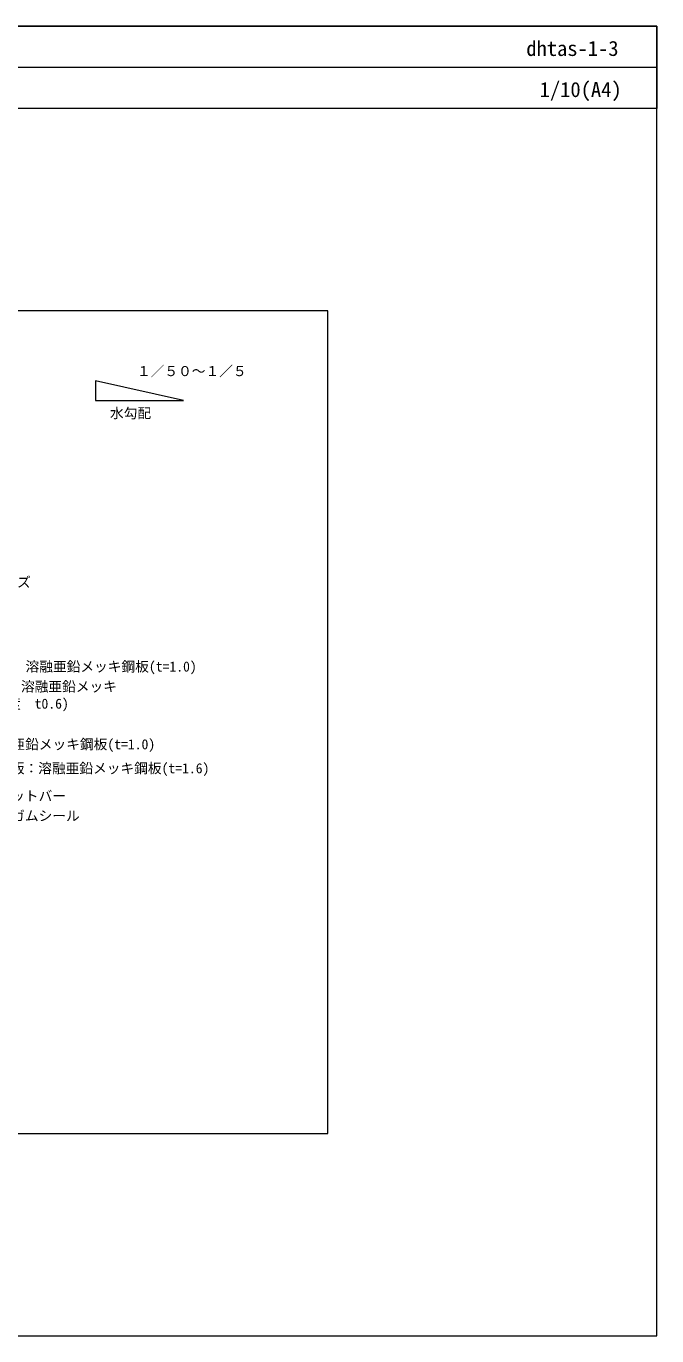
# Model space of a CAD drawing. Units: millimetres, scale not verified. Extents: x -1380 to 1380, y -955 to 955.
# Drawn here: x 460 to 1380, y -955 to 955 of the extents above; entities that cross this region are included whole.
import ezdxf
from ezdxf.enums import TextEntityAlignment as Align

# ---------------------------------------------------------------- set-up
doc = ezdxf.new("R2010")
doc.units = ezdxf.units.MM
doc.header["$LTSCALE"] = 3
for name, color, linetype, lineweight in [('0-0_0', 7, 'Continuous', 18), ('0-2_MOJI', 7, 'Continuous', 18), ('0-B_WAKU', 7, 'Continuous', 18)]:
    doc.layers.add(name, color=color, linetype=linetype, lineweight=lineweight)
doc.styles.add('ＭＳ ゴシック', font='')
doc.styles.get('ＭＳ ゴシック').set_extended_font_data('MS Gothic')

msp = doc.modelspace()

# ---------------------------------------------------------------- linework, layer by layer
at = {"layer": '0-0_0'}
msp.add_line((-1380.086, 894.928), (1379.914, 894.928), dxfattribs=at)
msp.add_lwpolyline([(-900.086, -660.072), (899.914, -660.072), (899.914, 539.928), (-900.086, 539.928)], close=True, dxfattribs=at)
at = {"layer": '0-2_MOJI'}
msp.add_line((560.792, 437.634), (560.792, 409.128), dxfattribs=at)
msp.add_lwpolyline([(560.792, 409.128), (689.171, 409.128), (560.792, 437.634)], dxfattribs=at)
at = {"layer": '0-B_WAKU'}
for points in [[(1379.914, 834.928), (-1380.086, 834.928), (-1380.086, 954.928), (1379.914, 954.928)], [(-1380.086, -955.072), (1379.914, -955.072), (1379.914, 954.928), (-1380.086, 954.928)]]:
    msp.add_lwpolyline(points, close=True, dxfattribs=at)

# ---------------------------------------------------------------- texts
at = {"layer": '0-2_MOJI', "style": 'ＭＳ ゴシック'}
for s, p in [('１／５０～１／５', (621.51, 440.179)), ('水勾配', (582.177, 378.86)), ('ASシリーズ', (366.692, 132.383)), ('軒先小口塞ぎ\u3000溶融亜鉛メッキ鋼板(t=1.0)', (318.953, 9.291)), ('HTコーナーR\u3000溶融亜鉛メッキ', (322.419, -19.837)), ('（110×70程度\u3000t0.6)', (322.419, -44.817)), ('溶融亜鉛メッキ鋼板(t=1.0)', (398.341, -104.075)), ('補強版：溶融亜鉛メッキ鋼板(t=1.6)', (397.425, -139.088)), ('フラットバー', (397.982, -179.503)), ('強力ガムシール', (397.982, -208.388))]:
    msp.add_text(s, height=14.66, dxfattribs=at).set_placement(p, align=Align.BOTTOM_LEFT)
at = {"layer": '0-B_WAKU', "style": 'ＭＳ ゴシック'}
for s, p in [('dhtas-1-3', (1189.483, 904.928)), ('1/10(A4)', (1208.975, 844.928))]:
    msp.add_text(s, height=21.99, dxfattribs=at).set_placement(p, align=Align.BOTTOM_LEFT)

doc.saveas('drawing.dxf')
